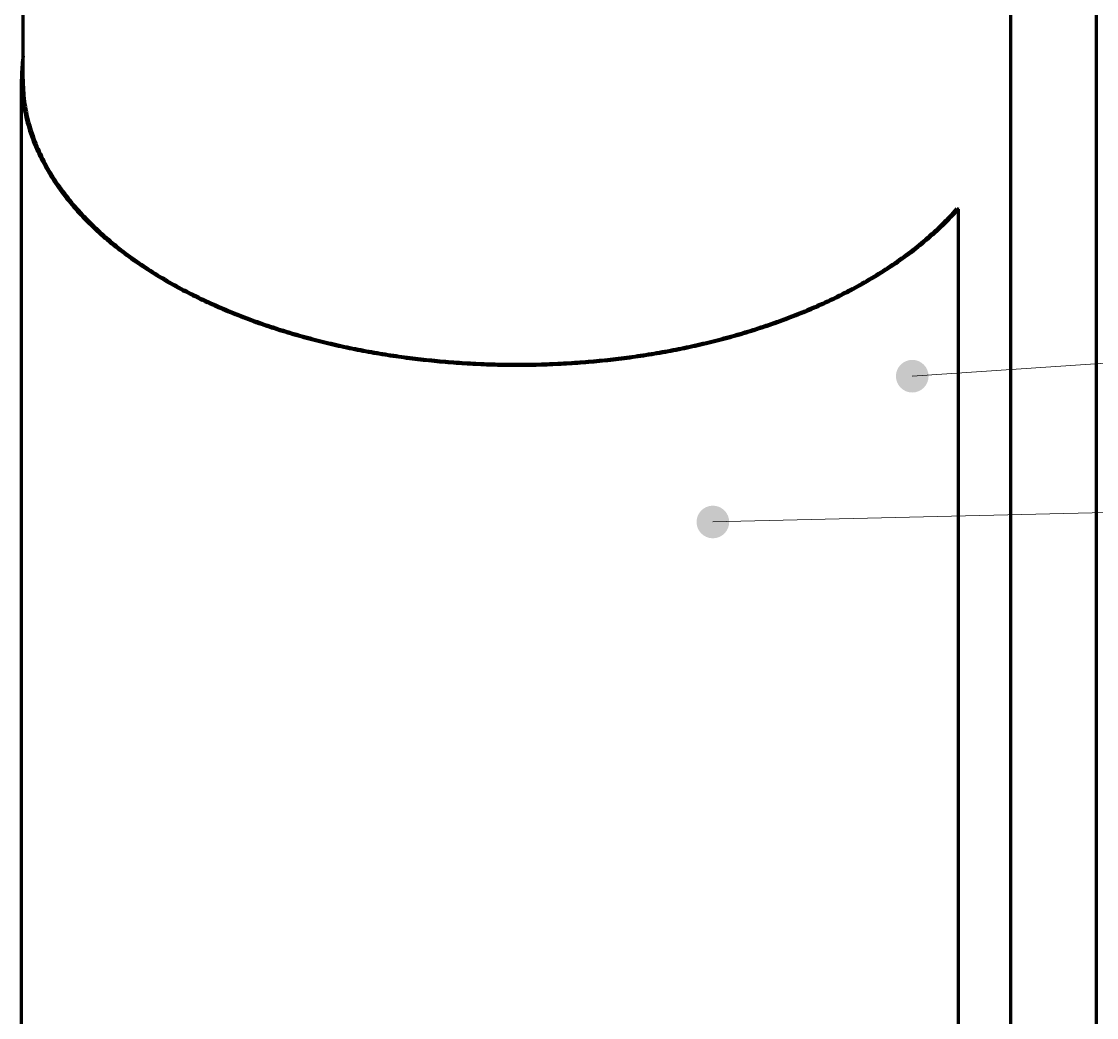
# Model space of a CAD drawing. Header units: millimetres. Extents: x 0 to 594, y 0 to 420.
# Drawn here: x 207.25 to 246.76, y 171.62 to 208.22 of the extents above; entities that cross this region are included whole.
import ezdxf

# ---------------------------------------------------------------- set-up
doc = ezdxf.new("R2010")
doc.units = ezdxf.units.MM
doc.layers.add('01-VISIBLE', color=7, linetype='CONTINUOUS', lineweight=70)
doc.layers.add('08-FINA', color=5, linetype='CONTINUOUS', lineweight=18)

msp = doc.modelspace()

# ---------------------------------------------------------------- hatches: boundary and pattern name
at = {"layer": '08-FINA'}
h = msp.add_hatch(color=7, dxfattribs=at)
h.dxf.hatch_style = 1
edge = h.paths.add_edge_path()
edge.add_arc((239.992, 195.189), 0.6, 0, 360)
h = msp.add_hatch(color=7, dxfattribs=at)
h.dxf.hatch_style = 1
edge = h.paths.add_edge_path()
edge.add_arc((232.664, 189.831), 0.6, 0, 360)

# ---------------------------------------------------------------- linework, layer by layer
at = {"layer": '01-VISIBLE'}
for p, q in [((207.313, 206.106), (207.313, 222.306)), ((243.613, 143.586), (243.613, 222.306)), ((246.764, 134.108), (246.764, 220.15)), ((207.253, 169.585), (207.253, 206.106)), ((241.634, 201.349), (241.688, 201.333)), ((241.688, 164.812), (241.688, 201.333))]:
    msp.add_line(p, q, dxfattribs=at)
for points in [[(207.313, 206.959), (207.301, 206.874), (207.291, 206.789), (207.282, 206.704), (207.274, 206.619), (207.268, 206.533), (207.262, 206.448), (207.258, 206.363), (207.255, 206.277), (207.253, 206.192), (207.253, 206.106)], [(207.253, 206.106), (207.253, 206.004), (207.256, 205.903), (207.26, 205.801), (207.266, 205.7), (207.274, 205.598), (207.283, 205.497), (207.294, 205.396), (207.307, 205.295), (207.321, 205.195), (207.337, 205.095), (207.355, 204.994), (207.374, 204.895), (207.395, 204.795), (207.417, 204.696), (207.441, 204.597), (207.467, 204.499), (207.494, 204.401), (207.522, 204.304), (207.552, 204.206), (207.584, 204.11), (207.617, 204.014), (207.651, 203.918), (207.687, 203.823), (207.724, 203.728), (207.763, 203.634), (207.803, 203.541), (207.844, 203.448), (207.887, 203.356), (207.93, 203.264), (207.975, 203.173), (208.022, 203.083), (208.069, 202.993), (208.118, 202.904), (208.168, 202.815), (208.219, 202.727), (208.271, 202.64), (208.324, 202.553), (208.378, 202.467), (208.433, 202.382), (208.489, 202.297), (208.547, 202.213), (208.605, 202.13), (208.664, 202.047), (208.724, 201.966), (208.785, 201.884), (208.847, 201.804), (208.91, 201.724), (208.974, 201.645), (209.038, 201.566), (209.103, 201.488), (209.169, 201.411), (209.236, 201.334), (209.304, 201.258), (209.372, 201.183), (209.441, 201.109), (209.511, 201.035), (209.581, 200.962), (209.653, 200.889), (209.724, 200.817), (209.797, 200.746), (209.87, 200.675), (209.944, 200.605), (210.018, 200.536), (210.093, 200.468), (210.168, 200.4), (210.244, 200.332), (210.321, 200.265), (210.398, 200.199), (210.476, 200.134), (210.554, 200.069), (210.633, 200.005), (210.712, 199.941), (210.792, 199.878), (210.872, 199.815), (210.952, 199.754), (211.034, 199.692), (211.115, 199.632), (211.197, 199.572), (211.279, 199.512), (211.362, 199.453), (211.445, 199.395), (211.529, 199.337), (211.613, 199.28), (211.697, 199.223), (211.782, 199.167), (211.867, 199.112), (211.953, 199.057), (212.038, 199.002), (212.125, 198.948), (212.211, 198.895), (212.298, 198.842), (212.385, 198.79), (212.472, 198.738), (212.56, 198.687), (212.648, 198.636), (212.737, 198.586), (212.825, 198.536), (212.914, 198.487), (213.003, 198.438), (213.093, 198.39), (213.183, 198.343), (213.273, 198.296), (213.363, 198.249), (213.454, 198.203), (213.544, 198.157), (213.635, 198.112), (213.727, 198.067), (213.818, 198.023), (213.91, 197.979), (214.002, 197.936), (214.094, 197.893), (214.186, 197.851), (214.279, 197.809), (214.372, 197.767), (214.465, 197.726), (214.558, 197.686), (214.651, 197.646), (214.745, 197.606), (214.839, 197.567), (214.932, 197.528), (215.027, 197.49), (215.121, 197.452), (215.215, 197.415), (215.31, 197.378), (215.405, 197.342), (215.5, 197.305), (215.595, 197.27), (215.69, 197.235), (215.786, 197.2), (215.881, 197.165), (215.977, 197.131), (216.073, 197.098), (216.169, 197.065), (216.265, 197.032), (216.362, 197), (216.458, 196.968), (216.555, 196.936), (216.652, 196.905), (216.748, 196.874), (216.845, 196.844), (216.943, 196.814), (217.04, 196.785), (217.137, 196.756), (217.235, 196.727), (217.332, 196.699), (217.43, 196.671), (217.528, 196.643), (217.626, 196.616), (217.724, 196.589), (217.822, 196.563), (217.92, 196.537), (218.018, 196.511), (218.117, 196.486), (218.215, 196.461), (218.314, 196.436), (218.413, 196.412), (218.511, 196.389), (218.61, 196.365), (218.709, 196.342), (218.808, 196.32), (218.907, 196.297), (219.007, 196.275), (219.106, 196.254), (219.205, 196.233), (219.305, 196.212), (219.404, 196.191), (219.504, 196.171), (219.604, 196.151), (219.703, 196.132), (219.803, 196.113), (219.903, 196.094), (220.003, 196.076), (220.103, 196.058), (220.203, 196.04), (220.303, 196.023), (220.404, 196.006), (220.504, 195.99), (220.604, 195.974), (220.704, 195.958), (220.805, 195.942), (220.905, 195.927), (221.006, 195.912), (221.106, 195.898), (221.207, 195.884), (221.308, 195.87), (221.409, 195.856), (221.509, 195.843), (221.61, 195.83), (221.711, 195.818), (221.812, 195.806), (221.913, 195.794), (222.014, 195.783), (222.115, 195.772), (222.216, 195.761), (222.317, 195.75), (222.418, 195.74), (222.519, 195.731), (222.62, 195.721), (222.722, 195.712), (222.823, 195.703), (222.924, 195.695), (223.025, 195.687), (223.127, 195.679), (223.228, 195.672), (223.329, 195.665), (223.431, 195.658), (223.532, 195.652), (223.634, 195.646), (223.735, 195.64), (223.837, 195.634), (223.938, 195.629), (224.04, 195.625), (224.141, 195.62), (224.243, 195.616), (224.344, 195.612), (224.446, 195.609), (224.547, 195.606), (224.649, 195.603), (224.75, 195.6), (224.852, 195.598), (224.954, 195.597), (225.055, 195.595), (225.157, 195.594), (225.258, 195.593), (225.36, 195.593), (225.462, 195.592), (225.563, 195.593), (225.665, 195.593), (225.767, 195.594), (225.868, 195.595), (225.97, 195.597), (226.071, 195.598), (226.173, 195.6), (226.275, 195.603), (226.376, 195.606), (226.478, 195.609), (226.579, 195.612), (226.681, 195.616), (226.782, 195.62), (226.884, 195.625), (226.985, 195.629), (227.087, 195.634), (227.188, 195.64), (227.29, 195.645), (227.391, 195.652), (227.493, 195.658), (227.594, 195.665), (227.695, 195.672), (227.797, 195.679), (227.898, 195.687), (227.999, 195.695), (228.101, 195.703), (228.202, 195.712), (228.303, 195.721), (228.404, 195.731), (228.505, 195.74), (228.606, 195.75), (228.708, 195.761), (228.809, 195.771), (228.91, 195.783), (229.011, 195.794), (229.112, 195.806), (229.212, 195.818), (229.313, 195.83), (229.414, 195.843), (229.515, 195.856), (229.616, 195.869), (229.716, 195.883), (229.817, 195.897), (229.917, 195.912), (230.018, 195.927), (230.118, 195.942), (230.219, 195.957), (230.319, 195.973), (230.42, 195.989), (230.52, 196.006), (230.62, 196.023), (230.72, 196.04), (230.82, 196.058), (230.92, 196.076), (231.02, 196.094), (231.12, 196.113), (231.22, 196.132), (231.32, 196.151), (231.419, 196.171), (231.519, 196.191), (231.619, 196.211), (231.718, 196.232), (231.817, 196.253), (231.917, 196.275), (232.016, 196.297), (232.115, 196.319), (232.214, 196.342), (232.313, 196.365), (232.412, 196.388), (232.511, 196.412), (232.609, 196.436), (232.708, 196.46), (232.807, 196.485), (232.905, 196.511), (233.003, 196.536), (233.102, 196.562), (233.2, 196.589), (233.298, 196.615), (233.396, 196.643), (233.494, 196.67), (233.591, 196.698), (233.689, 196.726), (233.786, 196.755), (233.884, 196.784), (233.981, 196.814), (234.078, 196.844), (234.175, 196.874), (234.272, 196.905), (234.369, 196.936), (234.465, 196.967), (234.562, 196.999), (234.658, 197.031), (234.754, 197.064), (234.85, 197.097), (234.946, 197.131), (235.042, 197.165), (235.138, 197.199), (235.233, 197.234), (235.328, 197.269), (235.424, 197.305), (235.519, 197.341), (235.613, 197.377), (235.708, 197.414), (235.803, 197.452), (235.897, 197.49), (235.991, 197.528), (236.085, 197.566), (236.179, 197.606), (236.272, 197.645), (236.366, 197.685), (236.459, 197.726), (236.552, 197.767), (236.645, 197.808), (236.737, 197.85), (236.83, 197.892), (236.922, 197.935), (237.014, 197.978), (237.105, 198.022), (237.197, 198.066), (237.288, 198.111), (237.379, 198.156), (237.47, 198.202), (237.561, 198.248), (237.651, 198.295), (237.741, 198.342), (237.831, 198.389), (237.92, 198.438), (238.009, 198.486), (238.098, 198.535), (238.187, 198.585), (238.275, 198.635), (238.363, 198.686), (238.451, 198.737), (238.539, 198.789), (238.626, 198.841), (238.713, 198.894), (238.799, 198.947), (238.885, 199.001), (238.971, 199.056), (239.056, 199.11), (239.142, 199.166), (239.226, 199.222), (239.311, 199.279), (239.395, 199.336), (239.478, 199.394), (239.562, 199.452), (239.644, 199.511), (239.727, 199.57), (239.809, 199.63), (239.89, 199.691), (239.971, 199.752), (240.052, 199.814), (240.132, 199.877), (240.212, 199.94), (240.291, 200.003), (240.37, 200.068), (240.448, 200.133), (240.526, 200.198), (240.603, 200.264), (240.679, 200.331), (240.755, 200.398), (240.831, 200.466), (240.906, 200.535), (240.98, 200.604), (241.054, 200.674), (241.127, 200.745), (241.2, 200.816), (241.271, 200.888), (241.343, 200.96), (241.413, 201.034), (241.483, 201.107), (241.552, 201.182), (241.62, 201.257), (241.688, 201.333)], [(207.313, 206.106), (207.313, 206.005), (207.316, 205.903), (207.32, 205.802), (207.326, 205.701), (207.334, 205.6), (207.343, 205.499), (207.354, 205.399), (207.367, 205.298), (207.381, 205.198), (207.397, 205.098), (207.414, 204.998), (207.433, 204.899), (207.454, 204.8), (207.477, 204.701), (207.5, 204.602), (207.526, 204.504), (207.553, 204.407), (207.581, 204.309), (207.611, 204.213), (207.643, 204.116), (207.676, 204.021), (207.71, 203.925), (207.746, 203.831), (207.783, 203.736), (207.821, 203.643), (207.861, 203.549), (207.902, 203.457), (207.945, 203.365), (207.988, 203.274), (208.033, 203.183), (208.079, 203.093), (208.127, 203.003), (208.175, 202.914), (208.225, 202.826), (208.275, 202.738), (208.327, 202.651), (208.38, 202.565), (208.434, 202.479), (208.489, 202.394), (208.545, 202.31), (208.602, 202.226), (208.66, 202.143), (208.719, 202.061), (208.779, 201.979), (208.84, 201.898), (208.902, 201.818), (208.964, 201.738), (209.028, 201.659), (209.092, 201.581), (209.157, 201.503), (209.223, 201.426), (209.29, 201.35), (209.357, 201.274), (209.425, 201.2), (209.494, 201.125), (209.563, 201.052), (209.634, 200.979), (209.705, 200.906), (209.776, 200.835), (209.848, 200.764), (209.921, 200.693), (209.995, 200.624), (210.069, 200.555), (210.144, 200.486), (210.219, 200.418), (210.295, 200.351), (210.371, 200.285), (210.448, 200.219), (210.525, 200.153), (210.603, 200.089), (210.682, 200.025), (210.761, 199.961), (210.84, 199.898), (210.92, 199.836), (211, 199.774), (211.081, 199.713), (211.162, 199.653), (211.244, 199.593), (211.326, 199.534), (211.409, 199.475), (211.492, 199.417), (211.575, 199.359), (211.659, 199.302), (211.743, 199.246), (211.827, 199.19), (211.912, 199.135), (211.997, 199.08), (212.083, 199.026), (212.169, 198.972), (212.255, 198.919), (212.341, 198.866), (212.428, 198.814), (212.515, 198.762), (212.603, 198.711), (212.691, 198.661), (212.779, 198.611), (212.867, 198.561), (212.956, 198.512), (213.044, 198.464), (213.134, 198.416), (213.223, 198.368), (213.313, 198.321), (213.403, 198.275), (213.493, 198.229), (213.584, 198.183), (213.674, 198.138), (213.765, 198.094), (213.856, 198.05), (213.948, 198.006), (214.039, 197.963), (214.131, 197.92), (214.223, 197.878), (214.316, 197.836), (214.408, 197.795), (214.501, 197.754), (214.594, 197.714), (214.687, 197.674), (214.78, 197.634), (214.874, 197.595), (214.967, 197.557), (215.061, 197.519), (215.155, 197.481), (215.249, 197.444), (215.344, 197.407), (215.438, 197.37), (215.533, 197.334), (215.628, 197.299), (215.723, 197.264), (215.818, 197.229), (215.913, 197.195), (216.008, 197.161), (216.104, 197.127), (216.2, 197.094), (216.296, 197.062), (216.392, 197.03), (216.488, 196.998), (216.584, 196.966), (216.681, 196.935), (216.777, 196.905), (216.874, 196.875), (216.971, 196.845), (217.068, 196.815), (217.165, 196.786), (217.262, 196.758), (217.359, 196.73), (217.456, 196.702), (217.554, 196.674), (217.651, 196.647), (217.749, 196.62), (217.847, 196.594), (217.945, 196.568), (218.043, 196.543), (218.141, 196.518), (218.239, 196.493), (218.337, 196.468), (218.436, 196.444), (218.534, 196.421), (218.633, 196.397), (218.732, 196.374), (218.83, 196.352), (218.929, 196.33), (219.028, 196.308), (219.127, 196.286), (219.226, 196.265), (219.325, 196.244), (219.424, 196.224), (219.524, 196.204), (219.623, 196.184), (219.722, 196.165), (219.822, 196.146), (219.921, 196.127), (220.021, 196.109), (220.121, 196.091), (220.221, 196.074), (220.32, 196.056), (220.42, 196.04), (220.52, 196.023), (220.62, 196.007), (220.72, 195.991), (220.82, 195.976), (220.92, 195.961), (221.021, 195.946), (221.121, 195.931), (221.221, 195.917), (221.321, 195.903), (221.422, 195.89), (221.522, 195.877), (221.623, 195.864), (221.723, 195.852), (221.824, 195.84), (221.924, 195.828), (222.025, 195.817), (222.126, 195.806), (222.226, 195.795), (222.327, 195.785), (222.428, 195.775), (222.529, 195.765), (222.63, 195.756), (222.731, 195.746), (222.831, 195.738), (222.932, 195.729), (223.033, 195.721), (223.134, 195.714), (223.235, 195.706), (223.336, 195.699), (223.437, 195.693), (223.539, 195.686), (223.64, 195.68), (223.741, 195.674), (223.842, 195.669), (223.943, 195.664), (224.044, 195.659), (224.145, 195.655), (224.247, 195.651), (224.348, 195.647), (224.449, 195.643), (224.55, 195.64), (224.652, 195.638), (224.753, 195.635), (224.854, 195.633), (224.955, 195.631), (225.057, 195.63), (225.158, 195.629), (225.259, 195.628), (225.36, 195.627), (225.462, 195.627), (225.563, 195.627), (225.664, 195.628), (225.766, 195.629), (225.867, 195.63), (225.968, 195.631), (226.069, 195.633), (226.171, 195.635), (226.272, 195.637), (226.373, 195.64), (226.474, 195.643), (226.576, 195.647), (226.677, 195.651), (226.778, 195.655), (226.879, 195.659), (226.98, 195.664), (227.081, 195.669), (227.183, 195.674), (227.284, 195.68), (227.385, 195.686), (227.486, 195.692), (227.587, 195.699), (227.688, 195.706), (227.789, 195.714), (227.89, 195.721), (227.991, 195.729), (228.092, 195.738), (228.193, 195.746), (228.294, 195.755), (228.395, 195.765), (228.495, 195.774), (228.596, 195.784), (228.697, 195.795), (228.798, 195.805), (228.898, 195.817), (228.999, 195.828), (229.1, 195.84), (229.2, 195.852), (229.301, 195.864), (229.401, 195.877), (229.502, 195.89), (229.602, 195.903), (229.702, 195.917), (229.803, 195.931), (229.903, 195.945), (230.003, 195.96), (230.103, 195.975), (230.203, 195.991), (230.303, 196.007), (230.403, 196.023), (230.503, 196.039), (230.603, 196.056), (230.703, 196.073), (230.803, 196.091), (230.902, 196.109), (231.002, 196.127), (231.101, 196.146), (231.201, 196.165), (231.3, 196.184), (231.4, 196.204), (231.499, 196.224), (231.598, 196.244), (231.697, 196.265), (231.796, 196.286), (231.895, 196.307), (231.994, 196.329), (232.093, 196.351), (232.192, 196.374), (232.291, 196.397), (232.389, 196.42), (232.488, 196.444), (232.586, 196.468), (232.684, 196.492), (232.782, 196.517), (232.881, 196.542), (232.979, 196.568), (233.076, 196.594), (233.174, 196.62), (233.272, 196.647), (233.37, 196.674), (233.467, 196.701), (233.564, 196.729), (233.662, 196.757), (233.759, 196.786), (233.856, 196.815), (233.953, 196.844), (234.05, 196.874), (234.146, 196.904), (234.243, 196.935), (234.339, 196.966), (234.436, 196.997), (234.532, 197.029), (234.628, 197.061), (234.724, 197.094), (234.819, 197.127), (234.915, 197.16), (235.01, 197.194), (235.106, 197.228), (235.201, 197.263), (235.296, 197.298), (235.391, 197.334), (235.485, 197.37), (235.58, 197.406), (235.674, 197.443), (235.768, 197.48), (235.862, 197.518), (235.956, 197.556), (236.05, 197.595), (236.143, 197.634), (236.237, 197.673), (236.33, 197.713), (236.423, 197.753), (236.515, 197.794), (236.608, 197.835), (236.7, 197.877), (236.792, 197.919), (236.884, 197.962), (236.976, 198.005), (237.067, 198.049), (237.158, 198.093), (237.249, 198.137), (237.34, 198.182), (237.43, 198.228), (237.521, 198.274), (237.611, 198.32), (237.7, 198.367), (237.79, 198.415), (237.879, 198.463), (237.968, 198.511), (238.057, 198.56), (238.145, 198.61), (238.233, 198.66), (238.321, 198.71), (238.408, 198.761), (238.496, 198.813), (238.582, 198.865), (238.669, 198.918), (238.755, 198.971), (238.841, 199.025), (238.927, 199.079), (239.012, 199.134), (239.097, 199.189), (239.181, 199.245), (239.265, 199.301), (239.349, 199.358), (239.432, 199.416), (239.515, 199.474), (239.598, 199.533), (239.68, 199.592), (239.761, 199.652), (239.843, 199.712), (239.923, 199.773), (240.004, 199.835), (240.084, 199.897), (240.163, 199.96), (240.242, 200.024), (240.321, 200.088), (240.398, 200.152), (240.476, 200.217), (240.553, 200.283), (240.629, 200.35), (240.705, 200.417), (240.78, 200.485), (240.855, 200.553), (240.929, 200.622), (241.003, 200.692), (241.075, 200.762), (241.148, 200.833), (241.219, 200.905), (241.29, 200.977), (241.36, 201.05), (241.43, 201.124), (241.499, 201.198), (241.567, 201.273), (241.634, 201.349)]]:
    msp.add_lwpolyline(points, dxfattribs=at)
at = {"layer": '08-FINA'}
for p, q in [((369.51, 203.895), (239.992, 195.189)), ((369.501, 193.089), (232.664, 189.831))]:
    msp.add_line(p, q, dxfattribs=at)

doc.saveas('drawing.dxf')
